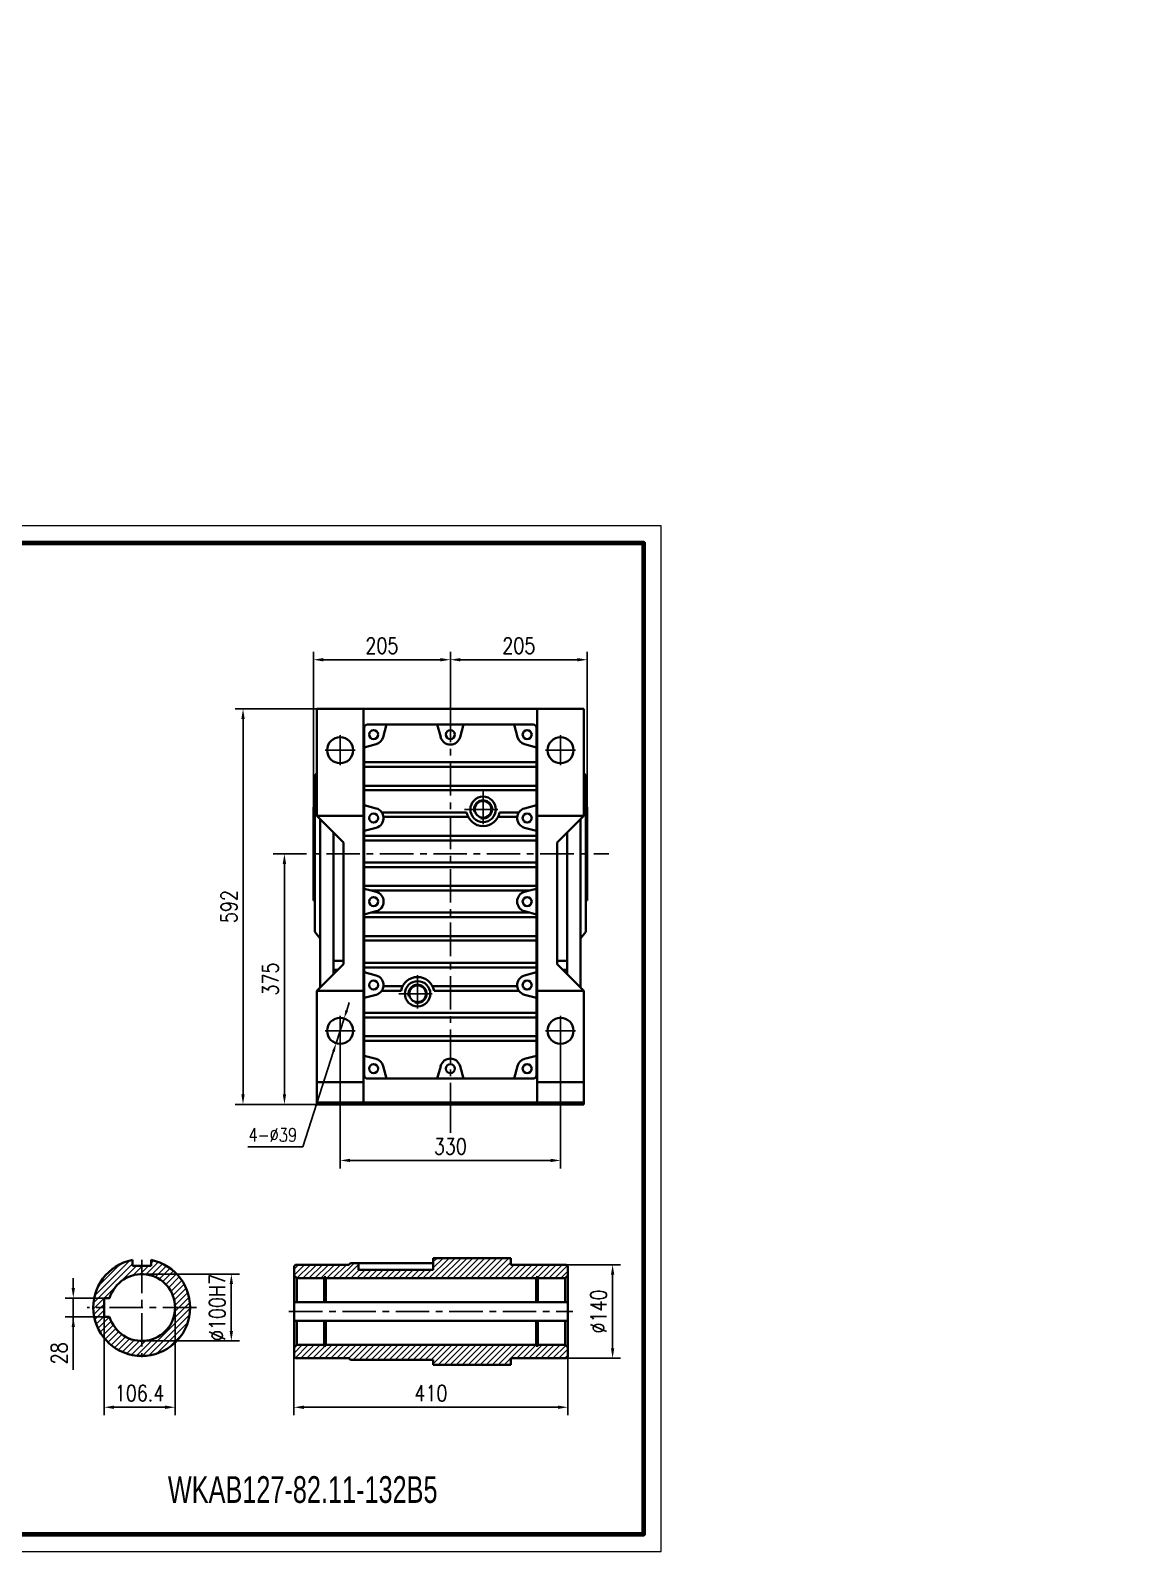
# Model space of a CAD drawing. Header units: millimetres. Extents: x -1466 to 2473, y 1396 to 8593.
# Drawn here: x 815 to 2473, y 1396 to 3673 of the extents above; entities that cross this region are included whole.
import ezdxf

# ---------------------------------------------------------------- set-up
doc = ezdxf.new("R2010")
doc.units = ezdxf.units.MM
doc.header["$LTSCALE"] = 40
doc.linetypes.add('CENTER', pattern=[2, 1.25, -0.25, 0.25, -0.25])
doc.linetypes.add('EB_DASHDOT', pattern=[39, 30, -3, 3, -3])
doc.layers.get('0').update_dxf_attribs({"lineweight": 35})
for name, color, linetype, lineweight in [('1轮廓实线层', 7, 'Continuous', 35), ('CAXA1', 1, 'EB_DASHDOT', 25), ('图眶', 5, 'Continuous', 80), ('细实线', 4, 'Continuous', 20)]:
    doc.layers.add(name, color=color, linetype=linetype, lineweight=lineweight)
for name, color, linetype in [('2细线层', 4, 'Continuous'), ('3中心线层', 1, 'CENTER'), ('5剖面线层', 2, 'Continuous'), ('7标注层', 4, 'Continuous'), ('CAXA0', 7, 'Continuous')]:
    doc.layers.add(name, color=color, linetype=linetype)
doc.styles.add('PC_TEXTSTYLE', font='romans.shx', dxfattribs={"width": 0.8, "bigfont": 'hzfs.shx'})
doc.styles.get("Standard").update_dxf_attribs({"font": 'thenor.shx', "width": 0.707, "bigfont": 'hztxt.shx'})
doc.styles.add('TH_GBDIM', font='romans.shx', dxfattribs={"width": 0.8, "bigfont": 'gbcbig.shx'})
doc.dimstyles.new('TH_GBDIM', dxfattribs={"dimscale": 3.5, "dimtxt": 4, "dimasz": 2.5, "dimexe": 2, "dimexo": 0, "dimgap": 1.5, "dimtad": 1, "dimdec": 1, "dimdsep": 46, "dimtxsty": 'TH_GBDIM', "dimcen": 2.5, "dimclrd": 130, "dimclre": 130, "dimclrt": 3, "dimadec": 0, "dimazin": 0, "dimtfac": 0.714286, "dimtdec": 1, "dimtmove": 0, "dimatfit": 3, "dimfxl": 1, "dimtolj": 1, "dimtzin": 0, "dimlwd": -1, "dimlwe": -1, "dimarcsym": 0})

# ---------------------------------------------------------------- blocks, each defined once
blk = doc.blocks.new('*D37')
at = {"layer": '7标注层', "color": 130}
for p, q in [((1239, 2510.5), (1239, 2743)), ((1444, 2657.5), (1444, 2743)), ((1254, 2731), (1429, 2731))]:
    blk.add_line(p, q, dxfattribs=at)
for points in [[(1254, 2733.5), (1254, 2728.5), (1239, 2731)], [(1429, 2728.5), (1429, 2733.5), (1444, 2731)]]:
    blk.add_solid(points, dxfattribs=at)
at = {"layer": 'Defpoints', "color": 0}
for p in [(1444, 2731), (1444, 2657.5), (1239, 2510.5)]:
    blk.add_point(p, dxfattribs=at)
at = {"layer": '7标注层', "color": 3, "insert": (1341.5, 2752), "char_height": 24, "attachment_point": 5, "style": 'TH_GBDIM'}
blk.add_mtext('\\A1;205', dxfattribs=at)
blk = doc.blocks.new('*D36')
at = {"layer": '7标注层', "color": 130}
for p, q in [((1444, 2657.5), (1444, 2743)), ((1649, 2510.5), (1649, 2743)), ((1459, 2731), (1634, 2731))]:
    blk.add_line(p, q, dxfattribs=at)
for points in [[(1459, 2733.5), (1459, 2728.5), (1444, 2731)], [(1634, 2728.5), (1634, 2733.5), (1649, 2731)]]:
    blk.add_solid(points, dxfattribs=at)
at = {"layer": 'Defpoints', "color": 0}
for p in [(1649, 2731), (1444, 2657.5), (1649, 2510.5)]:
    blk.add_point(p, dxfattribs=at)
at = {"layer": '7标注层', "color": 3, "insert": (1546.5, 2752), "char_height": 24, "attachment_point": 5, "style": 'TH_GBDIM'}
blk.add_mtext('\\A1;205', dxfattribs=at)
blk = doc.blocks.new('*D62')
at = {"layer": '7标注层', "color": 130}
for p, q in [((1279, 2162), (1279, 1969.6)), ((1609, 2153.5), (1609, 1969.6)), ((1594, 1981.6), (1294, 1981.6))]:
    blk.add_line(p, q, dxfattribs=at)
for points in [[(1294, 1984.1), (1294, 1979.1), (1279, 1981.6)], [(1594, 1979.1), (1594, 1984.1), (1609, 1981.6)]]:
    blk.add_solid(points, dxfattribs=at)
at = {"layer": 'Defpoints', "color": 0}
for p in [(1279, 2162), (1609, 2153.5), (1279, 1981.6)]:
    blk.add_point(p, dxfattribs=at)
at = {"layer": '7标注层', "color": 3, "insert": (1444, 2002.6), "char_height": 24, "attachment_point": 5, "style": 'TH_GBDIM'}
blk.add_mtext('\\A1;330', dxfattribs=at)
blk = doc.blocks.new('*D157')
at = {"layer": '7标注层', "color": 130}
for p, q in [((1244, 2657.5), (1121.6, 2657.5)), ((1133.6, 2642.5), (1133.6, 2080.5)), ((1244, 2065.5), (1121.6, 2065.5))]:
    blk.add_line(p, q, dxfattribs=at)
for points in [[(1136.1, 2642.5), (1131.1, 2642.5), (1133.6, 2657.5)], [(1131.1, 2080.5), (1136.1, 2080.5), (1133.6, 2065.5)]]:
    blk.add_solid(points, dxfattribs=at)
at = {"layer": 'Defpoints', "color": 0}
for p in [(1244, 2657.5), (1133.6, 2065.5), (1244, 2065.5)]:
    blk.add_point(p, dxfattribs=at)
at = {"layer": '7标注层', "color": 3, "insert": (1112.6, 2361.5), "char_height": 24, "attachment_point": 5, "rotation": 90, "style": 'TH_GBDIM'}
blk.add_mtext('\\A1;592', dxfattribs=at)
blk = doc.blocks.new('*D158')
at = {"layer": '7标注层', "color": 130}
for p, q in [((1178.6, 2440.5), (1207.6, 2440.5)), ((1195.6, 2425.5), (1195.6, 2080.5)), ((1245, 2065.5), (1183.6, 2065.5))]:
    blk.add_line(p, q, dxfattribs=at)
for points in [[(1198.1, 2425.5), (1193.1, 2425.5), (1195.6, 2440.5)], [(1193.1, 2080.5), (1198.1, 2080.5), (1195.6, 2065.5)]]:
    blk.add_solid(points, dxfattribs=at)
at = {"layer": 'Defpoints', "color": 0}
for p in [(1178.6, 2440.5), (1195.6, 2065.5), (1245, 2065.5)]:
    blk.add_point(p, dxfattribs=at)
at = {"layer": '7标注层', "color": 3, "insert": (1174.6, 2253), "char_height": 24, "attachment_point": 5, "rotation": 90, "style": 'TH_GBDIM'}
blk.add_mtext('\\A1;375', dxfattribs=at)
blk = doc.blocks.new('*D191')
at = {"layer": '7标注层', "color": 130, "ltscale": 7}
for p, q in [((879.5, 1790.5), (879.5, 1805.5)), ((934, 1775.5), (867.5, 1775.5)), ((879.5, 1775.5), (879.5, 1747.5)), ((933.6, 1747.5), (867.5, 1747.5)), ((879.5, 1747.5), (879.5, 1668.4)), ((879.5, 1732.5), (879.5, 1717.5))]:
    blk.add_line(p, q, dxfattribs=at)
at = {"layer": '7标注层', "color": 130}
for points in [[(877, 1790.5), (882, 1790.5), (879.5, 1775.5)], [(882, 1732.5), (877, 1732.5), (879.5, 1747.5)]]:
    blk.add_solid(points, dxfattribs=at)
at = {"layer": 'Defpoints', "color": 0}
for p in [(934, 1775.5), (879.5, 1747.5), (933.6, 1747.5)]:
    blk.add_point(p, dxfattribs=at)
at = {"layer": '7标注层', "color": 3, "insert": (858.5, 1692.9), "char_height": 24, "attachment_point": 5, "rotation": 90, "style": 'TH_GBDIM'}
blk.add_mtext('\\A1;28{}{}', dxfattribs=at)
blk = doc.blocks.new('*D192')
at = {"layer": '7标注层', "color": 130}
for p, q in [((982, 1811.5), (1128.1, 1811.5)), ((1116.1, 1796.5), (1116.1, 1726.5)), ((982, 1711.5), (1128.1, 1711.5))]:
    blk.add_line(p, q, dxfattribs=at)
for points in [[(1118.6, 1796.5), (1113.6, 1796.5), (1116.1, 1811.5)], [(1113.6, 1726.5), (1118.6, 1726.5), (1116.1, 1711.5)]]:
    blk.add_solid(points, dxfattribs=at)
at = {"layer": 'Defpoints', "color": 0}
for p in [(982, 1811.5), (982, 1711.5), (1116.1, 1711.5)]:
    blk.add_point(p, dxfattribs=at)
at = {"layer": '7标注层', "color": 3, "insert": (1095.1, 1761.5), "char_height": 24, "attachment_point": 5, "rotation": 90, "style": 'TH_GBDIM'}
blk.add_mtext('\\A1;%%c100{}{H7}', dxfattribs=at)
blk = doc.blocks.new('*D270')
at = {"layer": '7标注层', "color": 130}
for p, q in [((1032, 1761.5), (1032, 1600.2)), ((925.6, 1748.4), (925.6, 1600.2)), ((940.6, 1612.2), (1017, 1612.2))]:
    blk.add_line(p, q, dxfattribs=at)
for points in [[(940.6, 1614.7), (940.6, 1609.7), (925.6, 1612.2)], [(1017, 1609.7), (1017, 1614.7), (1032, 1612.2)]]:
    blk.add_solid(points, dxfattribs=at)
at = {"layer": 'Defpoints', "color": 0}
for p in [(1032, 1761.5), (925.6, 1748.4), (1032, 1612.2)]:
    blk.add_point(p, dxfattribs=at)
at = {"layer": '7标注层', "color": 3, "insert": (978.8, 1633.2), "char_height": 24, "attachment_point": 5, "style": 'TH_GBDIM'}
blk.add_mtext('\\A1;106.4{}{{\\H0.7x;}{}}', dxfattribs=at)
blk = doc.blocks.new('*D194')
at = {"layer": '7标注层', "color": 130}
for p, q in [((1617.9, 1825.5), (1698.9, 1825.5)), ((1686.9, 1810.5), (1686.9, 1700.5)), ((1617.9, 1685.5), (1698.9, 1685.5))]:
    blk.add_line(p, q, dxfattribs=at)
for points in [[(1689.4, 1810.5), (1684.4, 1810.5), (1686.9, 1825.5)], [(1684.4, 1700.5), (1689.4, 1700.5), (1686.9, 1685.5)]]:
    blk.add_solid(points, dxfattribs=at)
at = {"layer": 'Defpoints', "color": 0}
for p in [(1617.9, 1825.5), (1617.9, 1685.5), (1686.9, 1685.5)]:
    blk.add_point(p, dxfattribs=at)
at = {"layer": '7标注层', "color": 3, "insert": (1665.9, 1755.5), "char_height": 24, "attachment_point": 5, "rotation": 90, "style": 'TH_GBDIM'}
blk.add_mtext('\\A1;%%c140{}{}', dxfattribs=at)
blk = doc.blocks.new('*D195')
at = {"layer": '7标注层', "color": 130}
for p, q in [((1209.9, 1687.5), (1209.9, 1600.2)), ((1619.9, 1687.5), (1619.9, 1600.2)), ((1224.9, 1612.2), (1604.9, 1612.2))]:
    blk.add_line(p, q, dxfattribs=at)
for points in [[(1224.9, 1614.7), (1224.9, 1609.7), (1209.9, 1612.2)], [(1604.9, 1609.7), (1604.9, 1614.7), (1619.9, 1612.2)]]:
    blk.add_solid(points, dxfattribs=at)
at = {"layer": 'Defpoints', "color": 0}
for p in [(1209.9, 1687.5), (1619.9, 1687.5), (1619.9, 1612.2)]:
    blk.add_point(p, dxfattribs=at)
at = {"layer": '7标注层', "color": 3, "insert": (1414.9, 1633.2), "char_height": 24, "attachment_point": 5, "style": 'TH_GBDIM'}
blk.add_mtext('\\A1;410{}{}', dxfattribs=at)
blk = doc.blocks.new('*D301')
at = {"layer": '2细线层', "color": 130}
for p, q in [((1288.8, 2206), (1292.6, 2217.9)), ((1285, 2194.1), (1273, 2157)), ((1223.2, 2002.2), (1269.2, 2145.1)), ((1141, 2002.2), (1223.2, 2002.2))]:
    blk.add_line(p, q, dxfattribs=at)
for points in [[(1286.8, 2206.6), (1290.8, 2205.4), (1285, 2194.1)], [(1271.1, 2144.4), (1267.2, 2145.7), (1273, 2157)]]:
    blk.add_solid(points, dxfattribs=at)
at = {"layer": 'Defpoints', "color": 0}
for p in [(1285, 2194.1), (1273, 2157)]:
    blk.add_point(p, dxfattribs=at)
at = {"layer": '2细线层', "color": 3, "insert": (1178.3, 2019.7), "char_height": 20, "attachment_point": 5, "style": 'TH_GBDIM'}
blk.add_mtext('\\A1;4-∅39{}{{\\H0.7x;}{}}', dxfattribs=at)

msp = doc.modelspace()

# ---------------------------------------------------------------- hatches: boundary and pattern name
at = {"layer": '5剖面线层', "ltscale": 7}
h = msp.add_hatch(dxfattribs=at)
h.set_pattern_fill('ANSI31', color=256, scale=2, style=0)
h.set_pattern_definition([(45, (843.36, 1648.212), (-4.49013, 4.49013), [])])
h.paths.add_polyline_path([(1054.46, 1761.46), (1031.96, 1761.46, -0.4142146), (981.96, 1711.46), (981.96, 1688.96, 0.4142136)])
h.paths.add_polyline_path([(1031.96, 1761.46), (1054.46, 1761.46, 0.358377), (995.96, 1832.6), (995.96, 1823.96), (981.96, 1823.96), (981.96, 1811.46, -0.414218)])
h.paths.add_polyline_path([(981.96, 1811.46), (981.96, 1823.96), (967.96, 1823.96), (967.96, 1832.6, 0.358377), (909.46, 1761.46), (925.56, 1761.46), (925.56, 1775.46), (933.96, 1775.46, -0.3333304)])
h.paths.add_polyline_path([(981.96, 1688.96), (981.96, 1711.46, -0.3333311), (933.96, 1747.46), (925.56, 1747.46), (925.56, 1761.46), (909.46, 1761.46, 0.4142136)])
h = msp.add_hatch(dxfattribs=at)
h.set_pattern_fill('ANSI31', color=256, scale=2, style=0)
h.set_pattern_definition([(45, (1124.698, 1159.005), (-4.49013, 4.49013), [])])
h.paths.add_polyline_path([(1566.93, 1805.48), (1566.93, 1806.98), (1569.63, 1806.98), (1569.63, 1805.48), (1615.93, 1805.48), (1619.93, 1809.48), (1619.93, 1823.48), (1617.93, 1825.48), (1534.43, 1825.48), (1534.43, 1825.98), (1534.43, 1827.48), (1534.43, 1835.48), (1418.43, 1835.48), (1418.43, 1827.98), (1418.43, 1817.98), (1306.43, 1817.98), (1306.43, 1827.98), (1294.43, 1827.98), (1292.43, 1825.98), (1292.43, 1825.48), (1211.93, 1825.48), (1209.93, 1823.48), (1209.93, 1809.48), (1213.93, 1805.48), (1254.93, 1805.48), (1254.93, 1806.98), (1257.63, 1806.98), (1257.63, 1805.48)])
h.paths.add_polyline_path([(1534.43, 1675.48), (1534.43, 1685.48), (1617.93, 1685.48), (1619.93, 1687.48), (1619.93, 1701.48), (1615.93, 1705.48), (1569.63, 1705.48), (1569.63, 1703.98), (1566.93, 1703.98), (1566.93, 1705.48), (1257.63, 1705.48), (1257.63, 1703.98), (1254.93, 1703.98), (1254.93, 1705.48), (1213.93, 1705.48), (1209.93, 1701.48), (1209.93, 1687.48), (1211.93, 1685.48), (1292.43, 1685.48), (1292.43, 1684.98), (1294.43, 1682.98), (1418.43, 1682.98), (1418.43, 1675.48)])

# ---------------------------------------------------------------- linework, layer by layer
at = {"color": 7, "linetype": 'Continuous'}
for p, q in [((1243.97, 2657.54), (1313.97, 2657.54)), ((1243.97, 2497.54), (1243.97, 2657.54)), ((1313.97, 2657.54), (1313.97, 2497.54)), ((1573.97, 2657.54), (1313.97, 2657.54)), ((1573.97, 2497.54), (1573.97, 2657.54)), ((1573.97, 2657.54), (1643.97, 2657.54)), ((1643.97, 2497.54), (1643.97, 2657.54)), ((1314.97, 2629.04), (1314.97, 2599.76)), ((1348.52, 2634.04), (1319.97, 2634.04)), ((1343.46, 2615.16), (1348.52, 2634.04)), ((1424.43, 2634.04), (1348.52, 2634.04)), ((1463.52, 2634.04), (1424.43, 2634.04)), ((1424.43, 2634.04), (1429.49, 2615.16)), ((1458.46, 2615.16), (1463.52, 2634.04)), ((1539.43, 2634.04), (1463.52, 2634.04)), ((1567.97, 2634.04), (1539.43, 2634.04)), ((1539.43, 2634.04), (1544.49, 2615.16)), ((1572.97, 2599.76), (1572.97, 2629.04)), ((1314.97, 2599.76), (1332.86, 2604.55)), ((1314.97, 2599.76), (1314.97, 2577.54)), ((1555.09, 2604.55), (1572.97, 2599.76)), ((1572.97, 2577.54), (1572.97, 2599.76)), ((1314.97, 2577.54), (1314.97, 2570.61)), ((1572.97, 2577.54), (1314.97, 2577.54)), ((1572.97, 2570.61), (1572.97, 2577.54)), ((1240.97, 2557.51), (1243.97, 2561.25)), ((1240.97, 2440.54), (1240.97, 2557.51)), ((1314.97, 2570.61), (1314.97, 2542.47)), ((1572.97, 2570.61), (1314.97, 2570.61)), ((1572.97, 2542.47), (1572.97, 2570.61)), ((1646.97, 2557.51), (1643.97, 2561.25)), ((1646.97, 2440.54), (1646.97, 2557.51)), ((1314.97, 2542.47), (1314.97, 2535.54)), ((1572.97, 2542.47), (1314.97, 2542.47)), ((1314.97, 2535.54), (1314.97, 2513.32)), ((1572.97, 2535.54), (1314.97, 2535.54)), ((1572.97, 2535.54), (1572.97, 2542.47)), ((1572.97, 2513.32), (1572.97, 2535.54)), ((1238.97, 2440.54), (1238.97, 2510.54)), ((1238.97, 2510.54), (1240.97, 2510.54)), ((1314.97, 2513.32), (1314.97, 2474.76)), ((1332.86, 2508.53), (1314.97, 2513.32)), ((1572.97, 2513.32), (1555.09, 2508.53)), ((1572.97, 2474.76), (1572.97, 2513.32)), ((1648.97, 2510.54), (1646.97, 2510.54)), ((1648.97, 2440.54), (1648.97, 2510.54)), ((1243.97, 2497.54), (1313.97, 2497.54)), ((1243.97, 2497.54), (1283.97, 2457.54)), ((1248.97, 2492.54), (1248.97, 2240.54)), ((1313.97, 2235.54), (1313.97, 2497.54)), ((1468.38, 2502.54), (1341.33, 2502.54)), ((1470.74, 2495.61), (1343.89, 2495.61)), ((1544.06, 2495.61), (1515.21, 2495.61)), ((1546.62, 2502.54), (1517.57, 2502.54)), ((1573.97, 2497.54), (1643.97, 2497.54)), ((1573.97, 2497.54), (1573.97, 2235.54)), ((1603.97, 2457.54), (1643.97, 2497.54)), ((1638.97, 2492.54), (1638.97, 2240.54)), ((1268.97, 2472.54), (1268.97, 2280.22)), ((1332.86, 2479.55), (1314.97, 2474.76)), ((1314.97, 2474.76), (1314.97, 2467.47)), ((1314.97, 2467.47), (1314.97, 2460.54)), ((1572.97, 2467.47), (1314.97, 2467.47)), ((1314.97, 2460.54), (1314.97, 2427.54)), ((1572.97, 2460.54), (1314.97, 2460.54)), ((1572.97, 2474.76), (1555.09, 2479.55)), ((1572.97, 2467.47), (1572.97, 2474.76)), ((1572.97, 2460.54), (1572.97, 2467.47)), ((1572.97, 2427.54), (1572.97, 2460.54)), ((1618.97, 2472.54), (1618.97, 2280.22)), ((1238.97, 2440.54), (1238.97, 2370.54)), ((1240.97, 2440.54), (1240.97, 2323.57)), ((1283.97, 2275.54), (1283.97, 2457.54)), ((1603.97, 2457.54), (1603.97, 2275.54)), ((1646.97, 2440.54), (1646.97, 2323.57)), ((1648.97, 2440.54), (1648.97, 2370.54)), ((1314.97, 2427.54), (1314.97, 2420.61)), ((1572.97, 2427.54), (1314.97, 2427.54)), ((1314.97, 2420.61), (1314.97, 2392.47)), ((1572.97, 2420.61), (1314.97, 2420.61)), ((1572.97, 2420.61), (1572.97, 2427.54)), ((1572.97, 2392.47), (1572.97, 2420.61)), ((1572.97, 2392.47), (1314.97, 2392.47)), ((1314.97, 2392.47), (1314.97, 2388.32)), ((1572.97, 2388.32), (1572.97, 2392.47)), ((1238.97, 2370.54), (1240.97, 2370.54)), ((1314.97, 2388.32), (1314.97, 2349.76)), ((1314.97, 2388.32), (1325.35, 2385.54)), ((1562.6, 2385.54), (1325.35, 2385.54)), ((1332.86, 2383.53), (1325.35, 2385.54)), ((1562.6, 2385.54), (1555.09, 2383.53)), ((1562.6, 2385.54), (1572.97, 2388.32)), ((1572.97, 2349.76), (1572.97, 2388.32)), ((1648.97, 2370.54), (1646.97, 2370.54)), ((1325.35, 2352.54), (1314.97, 2349.76)), ((1314.97, 2349.76), (1314.97, 2345.61)), ((1314.97, 2345.61), (1314.97, 2317.47)), ((1572.97, 2345.61), (1314.97, 2345.61)), ((1325.35, 2352.54), (1332.86, 2354.55)), ((1562.6, 2352.54), (1325.35, 2352.54)), ((1555.09, 2354.55), (1562.6, 2352.54)), ((1572.97, 2349.76), (1562.6, 2352.54)), ((1572.97, 2345.61), (1572.97, 2349.76)), ((1572.97, 2317.47), (1572.97, 2345.61)), ((1240.97, 2323.57), (1248.97, 2313.59)), ((1646.97, 2323.57), (1638.97, 2313.59)), ((1314.97, 2317.47), (1314.97, 2310.54)), ((1572.97, 2317.47), (1314.97, 2317.47)), ((1314.97, 2310.54), (1314.97, 2277.54)), ((1572.97, 2310.54), (1314.97, 2310.54)), ((1572.97, 2310.54), (1572.97, 2317.47)), ((1572.97, 2277.54), (1572.97, 2310.54)), ((1268.97, 2280.22), (1283.97, 2280.22)), ((1268.97, 2266.91), (1268.97, 2280.22)), ((1314.97, 2277.54), (1314.97, 2270.61)), ((1572.97, 2277.54), (1314.97, 2277.54)), ((1572.97, 2270.61), (1572.97, 2277.54)), ((1603.97, 2280.22), (1618.97, 2280.22)), ((1618.97, 2280.22), (1618.97, 2266.91)), ((1283.97, 2275.54), (1243.97, 2235.54)), ((1268.97, 2266.91), (1268.97, 2260.54)), ((1275.34, 2266.91), (1268.97, 2266.91)), ((1314.97, 2270.61), (1314.97, 2263.32)), ((1572.97, 2270.61), (1314.97, 2270.61)), ((1314.97, 2263.32), (1314.97, 2224.76)), ((1314.97, 2263.32), (1332.86, 2258.53)), ((1555.09, 2258.53), (1572.97, 2263.32)), ((1572.97, 2263.32), (1572.97, 2270.61)), ((1572.97, 2224.76), (1572.97, 2263.32)), ((1643.97, 2235.54), (1603.97, 2275.54)), ((1618.97, 2266.91), (1612.61, 2266.91)), ((1618.97, 2266.91), (1618.97, 2260.54)), ((1243.97, 2098.54), (1243.97, 2235.54)), ((1313.97, 2235.54), (1243.97, 2235.54)), ((1313.97, 2235.54), (1313.97, 2098.54)), ((1370.38, 2235.54), (1341.33, 2235.54)), ((1372.74, 2242.47), (1343.89, 2242.47)), ((1544.06, 2242.47), (1417.21, 2242.47)), ((1546.62, 2235.54), (1419.57, 2235.54)), ((1573.97, 2098.54), (1573.97, 2235.54)), ((1643.97, 2235.54), (1573.97, 2235.54)), ((1643.97, 2098.54), (1643.97, 2235.54)), ((1314.97, 2224.76), (1332.86, 2229.55)), ((1314.97, 2224.76), (1314.97, 2202.54)), ((1555.09, 2229.55), (1572.97, 2224.76)), ((1572.97, 2202.54), (1572.97, 2224.76)), ((1314.97, 2202.54), (1314.97, 2195.61)), ((1572.97, 2202.54), (1314.97, 2202.54)), ((1314.97, 2195.61), (1314.97, 2167.47)), ((1572.97, 2195.61), (1314.97, 2195.61)), ((1572.97, 2195.61), (1572.97, 2202.54)), ((1572.97, 2167.47), (1572.97, 2195.61)), ((1314.97, 2167.47), (1314.97, 2160.54)), ((1572.97, 2167.47), (1314.97, 2167.47)), ((1572.97, 2160.54), (1572.97, 2167.47)), ((1572.97, 2160.54), (1314.97, 2160.54)), ((1314.97, 2160.54), (1314.97, 2138.32)), ((1572.97, 2138.32), (1572.97, 2160.54)), ((1314.97, 2138.32), (1314.97, 2109.04)), ((1332.86, 2133.53), (1314.97, 2138.32)), ((1348.52, 2104.04), (1343.46, 2122.92)), ((1429.49, 2122.92), (1424.43, 2104.04)), ((1463.52, 2104.04), (1458.46, 2122.92)), ((1544.49, 2122.92), (1539.43, 2104.04)), ((1572.97, 2138.32), (1555.09, 2133.53)), ((1572.97, 2109.04), (1572.97, 2138.32)), ((1313.97, 2098.54), (1243.97, 2098.54)), ((1243.97, 2098.54), (1243.97, 2068.54)), ((1313.97, 2068.54), (1313.97, 2098.54)), ((1319.97, 2104.04), (1348.52, 2104.04)), ((1348.52, 2104.04), (1424.43, 2104.04)), ((1424.43, 2104.04), (1463.52, 2104.04)), ((1463.52, 2104.04), (1539.43, 2104.04)), ((1539.43, 2104.04), (1567.97, 2104.04)), ((1643.97, 2098.54), (1573.97, 2098.54)), ((1573.97, 2098.54), (1573.97, 2068.54)), ((1643.97, 2068.54), (1643.97, 2098.54)), ((1243.97, 2068.54), (1313.97, 2068.54)), ((1243.97, 2068.54), (1243.97, 2065.54)), ((1643.97, 2065.54), (1243.97, 2065.54)), ((1313.97, 2068.54), (1573.97, 2068.54)), ((1573.97, 2068.54), (1643.97, 2068.54)), ((1643.97, 2068.54), (1643.97, 2065.54))]:
    msp.add_line(p, q, dxfattribs=at)
at = {"ltscale": 7}
for p, q in [((1209.93, 1823.48), (1211.93, 1825.48)), ((1209.93, 1823.48), (1209.93, 1687.48)), ((1292.43, 1825.48), (1211.93, 1825.48)), ((1292.43, 1825.98), (1294.43, 1827.98)), ((1292.43, 1825.98), (1292.43, 1825.48)), ((1306.43, 1827.98), (1294.43, 1827.98)), ((1418.43, 1827.98), (1306.43, 1827.98)), ((1306.43, 1817.98), (1306.43, 1827.98)), ((1534.43, 1835.48), (1418.43, 1835.48)), ((1418.43, 1835.48), (1418.43, 1827.98)), ((1418.43, 1827.98), (1418.43, 1817.98)), ((1534.43, 1825.98), (1534.43, 1835.48)), ((1534.43, 1827.48), (1534.43, 1825.98)), ((1534.43, 1825.98), (1534.43, 1825.48)), ((1534.43, 1825.48), (1617.93, 1825.48)), ((1213.93, 1805.48), (1209.93, 1809.48)), ((1418.43, 1817.98), (1306.43, 1817.98)), ((1615.93, 1805.48), (1619.93, 1809.48)), ((1213.93, 1705.48), (1209.93, 1701.48)), ((1209.93, 1687.48), (1211.93, 1685.48)), ((1292.43, 1685.48), (1211.93, 1685.48)), ((1292.43, 1684.98), (1292.43, 1685.48)), ((1292.43, 1684.98), (1294.43, 1682.98)), ((1534.43, 1685.48), (1534.43, 1675.48)), ((1617.93, 1685.48), (1534.43, 1685.48)), ((1615.93, 1705.48), (1619.93, 1701.48)), ((1418.43, 1682.98), (1294.43, 1682.98)), ((1418.43, 1675.48), (1418.43, 1682.98)), ((1534.43, 1675.48), (1418.43, 1675.48))]:
    msp.add_line(p, q, dxfattribs=at)
for points in [[(1209.93, 1769.48), (1619.93, 1769.48)], [(1209.93, 1741.48), (1619.93, 1741.48)]]:
    msp.add_lwpolyline(points, dxfattribs=at)
at = {"color": 7, "linetype": 'Continuous'}
for centre, radius in [((1328.97, 2619.04), 6.75), ((1443.97, 2619.04), 6.75), ((1558.97, 2619.04), 6.75), ((1278.97, 2595.54), 19.5), ((1608.97, 2595.54), 19.5), ((1492.97, 2507.04), 19), ((1492.97, 2507.04), 12.5), ((1328.97, 2494.04), 6.75), ((1558.97, 2494.04), 6.75), ((1328.97, 2369.04), 6.75), ((1558.97, 2369.04), 6.75), ((1328.97, 2244.04), 6.75), ((1394.97, 2231.04), 19), ((1394.97, 2231.04), 12.5), ((1558.97, 2244.04), 6.75), ((1278.97, 2175.54), 19.5), ((1608.97, 2175.54), 19.5), ((1328.97, 2119.04), 6.75), ((1443.97, 2119.04), 6.75), ((1558.97, 2119.04), 6.75)]:
    msp.add_circle(centre, radius, dxfattribs=at)
for centre, radius, start, end in [((1319.97, 2629.04), 5, 90, 180), ((1567.97, 2629.04), 5, 0, 90), ((1328.97, 2619.04), 15, 285, 345), ((1443.97, 2619.04), 15, 195, 345), ((1558.97, 2619.04), 15, 195, 255), ((1328.97, 2494.04), 15, 34.51811, 75), ((1492.97, 2507.04), 13.5, 255, 195), ((1558.97, 2494.04), 15, 105, 145.48189), ((1328.97, 2494.04), 15, 285, 6.01486), ((1328.97, 2494.04), 15, 6.01486, 34.51811), ((1492.97, 2507.04), 25, 190.36976, 349.63024), ((1558.97, 2494.04), 15, 173.98514, 255), ((1558.97, 2494.04), 15, 145.48189, 173.98514), ((1328.97, 2369.04), 15, 285, 75), ((1558.97, 2369.04), 15, 105, 255), ((1328.97, 2244.04), 15, 353.98514, 75), ((1394.97, 2231.04), 25, 10.36976, 169.63024), ((1558.97, 2244.04), 15, 105, 186.01486), ((1328.97, 2244.04), 15, 285, 325.48189), ((1328.97, 2244.04), 15, 325.48189, 353.98514), ((1394.97, 2231.04), 13.5, 255, 195), ((1558.97, 2244.04), 15, 186.01486, 214.51811), ((1558.97, 2244.04), 15, 214.51811, 255), ((1328.97, 2119.04), 15, 15, 75), ((1443.97, 2119.04), 15, 15, 165), ((1558.97, 2119.04), 15, 105, 165), ((1319.97, 2109.04), 5, 180, 270), ((1567.97, 2109.04), 5, 270, 0)]:
    msp.add_arc(centre, radius, start, end, dxfattribs=at)
at = {"layer": '1轮廓实线层', "ltscale": 7}
for p, q in [((967.96, 1823.96), (967.96, 1832.6)), ((967.96, 1823.96), (995.96, 1823.96)), ((995.96, 1823.96), (995.96, 1832.6)), ((1617.93, 1825.48), (1619.93, 1823.48)), ((1619.93, 1823.48), (1619.93, 1687.48)), ((1213.93, 1805.48), (1213.93, 1769.48)), ((1254.93, 1805.48), (1213.93, 1805.48)), ((1254.93, 1806.98), (1254.93, 1769.48)), ((1254.93, 1806.98), (1257.63, 1806.98)), ((1257.63, 1806.98), (1257.63, 1769.48)), ((1257.63, 1805.48), (1572.23, 1805.48)), ((1572.23, 1806.98), (1572.23, 1769.48)), ((1572.23, 1806.98), (1574.93, 1806.98)), ((1574.93, 1806.98), (1574.93, 1769.48)), ((1574.93, 1805.48), (1615.93, 1805.48)), ((1615.93, 1805.48), (1615.93, 1769.48)), ((925.56, 1775.46), (933.96, 1775.46)), ((925.56, 1747.46), (925.56, 1775.46)), ((925.56, 1747.46), (933.96, 1747.46)), ((1213.93, 1741.48), (1213.93, 1705.48)), ((1254.93, 1741.48), (1254.93, 1703.98)), ((1257.63, 1741.48), (1257.63, 1703.98)), ((1572.23, 1741.48), (1572.23, 1703.98)), ((1574.93, 1741.48), (1574.93, 1703.98)), ((1615.93, 1741.48), (1615.93, 1705.48)), ((1213.93, 1705.48), (1254.93, 1705.48)), ((1257.63, 1703.98), (1254.93, 1703.98)), ((1572.23, 1705.48), (1257.63, 1705.48)), ((1574.93, 1703.98), (1572.23, 1703.98)), ((1615.93, 1705.48), (1574.93, 1705.48)), ((1617.93, 1685.48), (1619.93, 1687.48))]:
    msp.add_line(p, q, dxfattribs=at)
for radius, start, end in [(72.5, 101.13402, 78.86598), (50, 196.26013, 163.73972)]:
    msp.add_arc((981.96, 1761.46), radius, start, end, dxfattribs=at)
at = {"layer": '3中心线层'}
for p, q in [((1443.97, 2657.54), (1443.97, 2050.57)), ((1256.47, 2595.54), (1301.47, 2595.54)), ((1278.97, 2618.04), (1278.97, 2573.04)), ((1586.47, 2595.54), (1631.47, 2595.54)), ((1608.97, 2618.04), (1608.97, 2573.04)), ((1492.97, 2535.04), (1492.97, 2479.04)), ((1464.97, 2507.04), (1520.97, 2507.04)), ((1178.62, 2440.54), (1681.31, 2440.54)), ((1394.97, 2259.04), (1394.97, 2203.04)), ((1366.97, 2231.04), (1422.97, 2231.04)), ((1278.97, 2198.04), (1278.97, 2153.04)), ((1608.97, 2198.04), (1608.97, 2153.04)), ((1256.47, 2175.54), (1301.47, 2175.54)), ((1586.47, 2175.54), (1631.47, 2175.54)), ((981.96, 1833.01), (981.96, 1687.31)), ((1063.78, 1761.46), (900.14, 1761.46)), ((1202.43, 1755.48), (1627.43, 1755.48))]:
    msp.add_line(p, q, dxfattribs=at)
at = {"layer": '7标注层', "ltscale": 7}
for p in [(1254.93, 1703.98), (1574.93, 1703.98)]:
    msp.add_point(p, dxfattribs=at)
at = {"layer": 'CAXA0'}
for p, q in [((1364.97, 2065.54), (1244.97, 2065.54)), ((1641.97, 2065.54), (1521.97, 2065.54))]:
    msp.add_line(p, q, dxfattribs=at)
at = {"layer": 'CAXA1'}
msp.add_line((1443.97, 2022.92), (1443.97, 2076.59), dxfattribs=at)
at = {"layer": 'Defpoints', "color": 0, "linetype": 'ByBlock', "ltscale": 7}
for p in [(1257.63, 1703.98), (1572.23, 1703.98)]:
    msp.add_point(p, dxfattribs=at)
at = {"layer": '图眶'}
msp.add_lwpolyline([(-282.13, 1422.05), (1733.51, 1422.05), (1733.51, 2905.35), (-282.13, 2905.35)], close=True, dxfattribs=at)
at = {"layer": '细实线'}
msp.add_lwpolyline([(-411.34, 1396.21), (1759.35, 1396.21), (1759.35, 2931.2), (-411.34, 2931.2)], close=True, dxfattribs=at)

# ---------------------------------------------------------------- texts
at = {"layer": '7标注层', "color": 3, "ltscale": 5, "char_height": 14, "width": 11.2, "attachment_point": 1, "style": 'PC_TEXTSTYLE'}
for insert in [(1404.22, 3672.83), (1404.22, 3672.83), (2413.07, 3639.81), (2413.07, 3639.81), (2472.77, 2428.76), (2472.77, 2428.76)]:
    msp.add_mtext('\\Fromans.shx,gbcbig.shx;\\W0.8000000000;\\T1.0000000000;\\o\\l', dxfattribs=dict(at, insert=insert))
at = {"layer": '7标注层', "insert": (1021.17, 1509.07), "char_height": 40, "width": 801.9925, "attachment_point": 1}
msp.add_mtext('{\\fSystem|b0|i0|c134|p34;WKAB127-82.11-132B5\\P}', dxfattribs=at)

# ---------------------------------------------------------------- dimensions: what is measured, and where the dimension line sits
at = {"layer": '2细线层'}
dim = msp.add_diameter_dim_2p(p1=(1284.95, 2194.1), p2=(1273, 2156.98), text='4-<>{}{{\\H0.7x;}{}}', dimstyle='TH_GBDIM', override={"dimscale": 5, "dimtoh": 480, "dimlfac": 1, "dimtix": 0, "dimtofl": 31891, "dimatfit": 0}, dxfattribs=at)
dim.commit()
dim.dimension.update_dxf_attribs({"geometry": '*D301', "text_midpoint": (1178.32, 2002.22), "dimtype": 163})
at = {"layer": '7标注层'}
for base, p1, p2, picture, middle in [((1443.97, 2731.04), (1238.97, 2510.54), (1443.97, 2657.54), '*D37', (1341.47, 2752.04)), ((1648.97, 2731.04), (1443.97, 2657.54), (1648.97, 2510.54), '*D36', (1546.47, 2752.04)), ((1278.97, 1981.57), (1608.97, 2153.54), (1278.97, 2162.04), '*D62', (1443.97, 2002.57))]:
    dim = msp.add_linear_dim(base=base, p1=p1, p2=p2, dimstyle='TH_GBDIM', override={"dimscale": 6, "dimdec": 0, "dimtxsty": 'TH_GBDIM'}, dxfattribs=at)
    dim.commit()
    dim.dimension.update_dxf_attribs({"geometry": picture, "text_midpoint": middle})
for base, p1, p2, picture, middle in [((1133.61, 2065.54), (1243.97, 2657.54), (1243.97, 2065.54), '*D157', (1112.61, 2361.54)), ((1195.6, 2065.54), (1178.62, 2440.54), (1244.97, 2065.54), '*D158', (1174.6, 2253.04))]:
    dim = msp.add_linear_dim(base=base, p1=p1, p2=p2, angle=90, dimstyle='TH_GBDIM', override={"dimscale": 6, "dimdec": 0, "dimtxsty": 'TH_GBDIM'}, dxfattribs=at)
    dim.commit()
    dim.dimension.update_dxf_attribs({"geometry": picture, "text_midpoint": middle})
for base, p1, p2, text, picture, middle in [((1116.11, 1711.46), (981.96, 1811.46), (981.96, 1711.46), '%%c100{}{H7}', '*D192', (1116.11, 1761.46)), ((1686.93, 1685.48), (1617.93, 1825.48), (1617.93, 1685.48), '%%c140{}{}', '*D194', (1686.93, 1755.48))]:
    dim = msp.add_linear_dim(base=base, p1=p1, p2=p2, angle=90, text=text, dimstyle='TH_GBDIM', override={"dimscale": 6, "dimdec": 0, "dimtxsty": 'TH_GBDIM'}, dxfattribs=at)
    dim.commit()
    dim.dimension.update_dxf_attribs({"geometry": picture, "text_midpoint": middle, "dimtype": 160})
at = {"layer": '7标注层', "ltscale": 7}
dim = msp.add_linear_dim(base=(879.51, 1747.46), p1=(933.96, 1775.46), p2=(933.63, 1747.46), angle=90, text='<>{}{}', dimstyle='TH_GBDIM', override={"dimscale": 6, "dimdec": 0, "dimtdec": 0}, dxfattribs=at)
dim.commit()
dim.dimension.update_dxf_attribs({"geometry": '*D191', "text_midpoint": (879.51, 1692.92), "dimtype": 160})
at = {"layer": '7标注层'}
for base, p1, p2, text, override, picture, middle in [((1031.96, 1612.17), (925.56, 1748.37), (1031.96, 1761.46), '<>{}{{\\H0.7x;}{}}', {"dimscale": 6, "dimtxsty": 'TH_GBDIM'}, '*D270', (978.76, 1612.17)), ((1619.93, 1612.17), (1209.93, 1687.48), (1619.93, 1687.48), '410{}{}', {"dimscale": 6, "dimdec": 0, "dimtxsty": 'TH_GBDIM'}, '*D195', (1414.93, 1612.17))]:
    dim = msp.add_linear_dim(base=base, p1=p1, p2=p2, text=text, dimstyle='TH_GBDIM', override=override, dxfattribs=at)
    dim.commit()
    dim.dimension.update_dxf_attribs({"geometry": picture, "text_midpoint": middle, "dimtype": 160})

doc.saveas('drawing.dxf')
